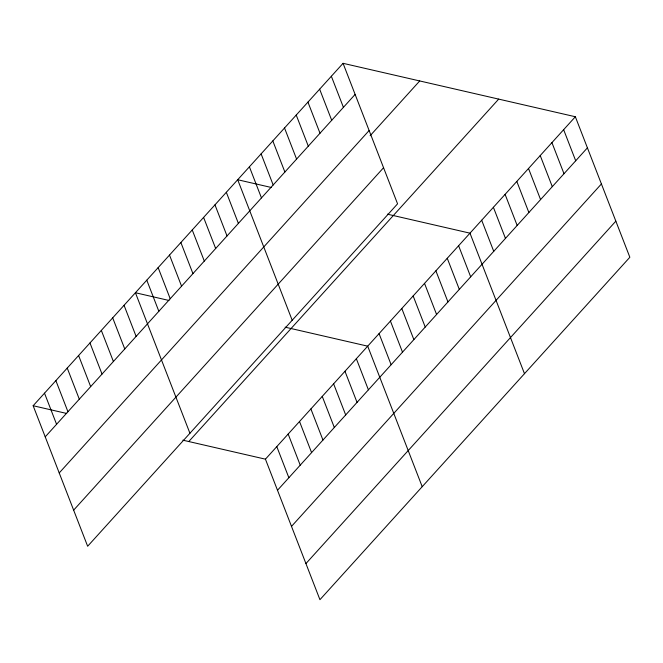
<?xml version="1.0" encoding="UTF-8"?>
<svg xmlns="http://www.w3.org/2000/svg" width="663" height="663" viewBox="0 0 663 663"><rect width="100%" height="100%" fill="white"/><g stroke="black" fill="none" stroke-linecap="round" stroke-linejoin="round"><path stroke-width="0.99" d="M343.061 63.317L397.568 203.831L87.649 546.254L33.15 405.739L343.061 63.317L575.351 116.746L629.85 257.261L319.939 599.683L265.432 459.169L182.855 440.174M45.217 436.842L355.128 94.411M59.214 472.943L369.134 130.52M370.128 135.733L419.72 80.944M73.651 510.145L383.562 167.722M188.781 441.541L498.692 99.11M265.432 459.169L575.351 116.746M277.499 490.272L587.41 147.849M291.505 526.381L601.416 183.949M305.933 563.575L615.844 221.152M271.225 187.455L237.694 179.739L292.192 320.254M387.399 214.174L469.976 233.169L524.483 373.683M168.957 300.455L135.418 292.739L189.925 433.254M285.131 327.174L367.708 346.169L422.207 486.683M33.15 405.739L66.69 413.455M563.641 129.683L575.699 160.778M551.931 142.62L563.998 173.714M540.221 155.556L552.287 186.651M528.519 168.493L540.577 199.588M516.808 181.422L528.875 212.525M505.098 194.358L517.165 225.461M493.396 207.295L505.455 238.398M481.686 220.232L493.744 251.335M458.614 245.724L470.68 276.827M447.252 258.28L459.31 289.383M435.889 270.836L447.948 301.938M424.527 283.391L436.585 314.494M331.351 76.253L343.417 107.348M413.157 295.947L425.223 327.05M319.649 89.19L331.707 120.285M401.795 308.502L413.861 339.605M307.939 102.119L320.005 133.222M390.432 321.058L402.499 352.161M296.228 115.055L308.295 146.158M379.07 333.613L391.129 364.716M284.526 127.992L296.585 159.095M272.816 140.929L284.883 172.032M356.346 358.724L368.404 389.827M261.106 153.866L273.173 184.969M344.975 371.28L357.042 402.383M249.404 166.803L261.462 197.906M333.613 383.836L345.68 414.939M322.251 396.391L334.318 427.494M310.889 408.947L322.956 440.05M226.332 192.295L238.39 223.398M299.527 421.502L311.585 452.605M214.969 204.85L227.028 235.953M288.165 434.058L300.223 465.161M203.599 217.406L215.666 248.509M276.794 446.613L288.861 477.716M192.237 229.962L204.303 261.065M180.875 242.517L192.941 273.62M169.513 255.073L181.571 286.176M158.15 267.628L170.209 298.731M146.788 280.184L158.847 311.287M124.056 305.295L136.122 336.398M112.693 317.85L124.76 348.953M101.331 330.406L113.398 361.509M89.969 342.962L102.027 374.065M78.607 355.517L90.665 386.62M67.236 368.073L79.303 399.176M55.874 380.628L67.941 411.731M44.512 393.184L56.579 424.287"/></g></svg>
